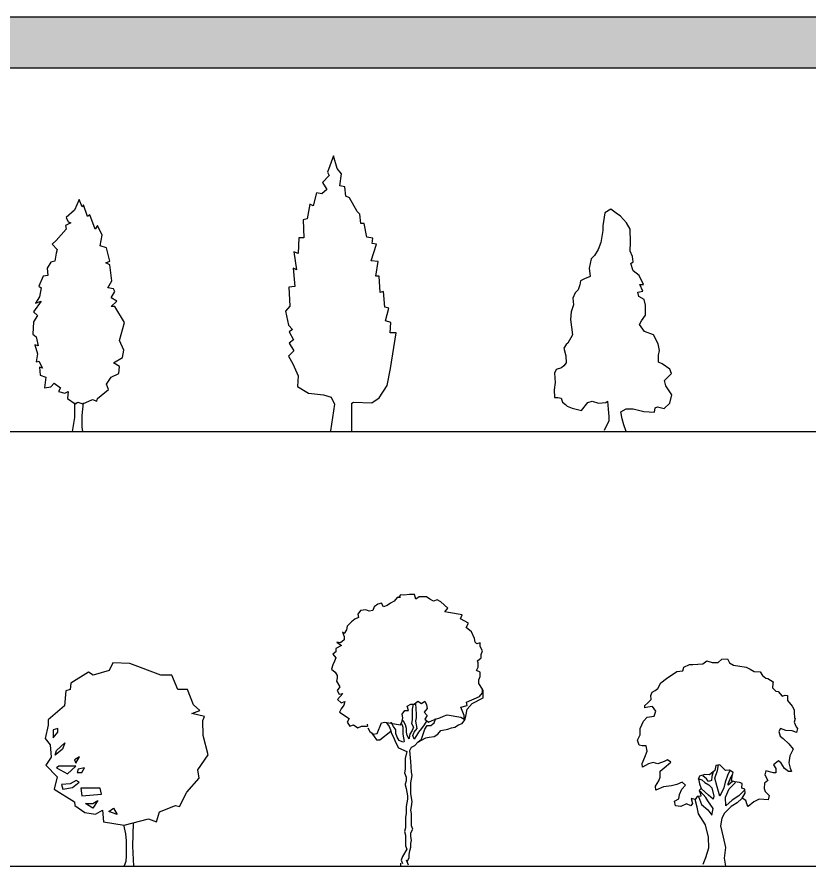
# Model space of a CAD drawing. Header units: millimetres. Extents: x 157249 to 320429, y 217580 to 295459.
# Drawn here: x 189352 to 222099, y 260364 to 295459 of the extents above; entities that cross this region are included whole.
import ezdxf

# ---------------------------------------------------------------- set-up
doc = ezdxf.new("R2010")
doc.units = ezdxf.units.MM
doc.layers.add('www.cad-blocks.net', color=7, linetype='Continuous')

# ---------------------------------------------------------------- blocks, each defined once
blk = doc.blocks.new('A$C7A153B9F')
blk.add_lwpolyline([(1927, 9585), (1725, 9143), (1380, 8848), (1467, 8663), (1582, 8626), (1352, 8516), (1380, 8368), (978, 7889), (805, 7742), (1006, 7520), (978, 7373), (920, 7041), (748, 7004), (604, 6746), (633, 6451), (431, 6415), (259, 6009), (345, 5935), (288, 5567), (115, 5309), (345, 5382), (29, 4940), (201, 4792), (29, 4534), (0, 4018), (144, 3908), (230, 3539), (86, 3576), (201, 3207), (144, 2875), (259, 2912), (403, 2617), (288, 2654), (316, 2322), (546, 2249), (489, 1806), (748, 1843), (891, 1991), (1150, 1806), (1064, 1659), (1323, 1585), (1467, 1659), (1438, 1364), (1754, 1143), (1869, 1217), (2070, 1143), (2473, 1327), (2646, 1253), (2674, 1364), (3134, 1733), (3048, 1954), (3249, 2249), (3566, 2396), (3594, 2691), (3336, 2839), (3710, 3060), (3767, 3355), (3594, 3760), (3796, 4498), (3393, 5161), (3249, 5161), (3479, 5382), (3249, 5530), (3393, 5788), (3336, 5898), (3106, 5935), (3278, 6230), (3192, 6894), (3019, 6967), (3192, 7041), (3048, 7594), (2789, 7668), (2876, 8110), (2674, 8516), (2588, 8368), (2358, 8958), (2272, 8884), (2099, 9364), (2042, 9290)], close=True)
for points in [[(1724, 1183), (1724, 583), (1633, 0)], [(2084, 1183), (2036, 664), (2036, 184), (2064, 0)]]:
    blk.add_lwpolyline(points)
blk = doc.blocks.new('A$C11B33199')
blk.add_lwpolyline([(2746, 0), (2737, 1170), (2808, 1212), (3562, 1177), (3876, 1393), (4197, 1894), (4334, 2608), (4567, 4076), (4323, 4074), (4350, 4501), (4136, 4571), (4274, 5101), (4101, 5141), (4055, 5782), (3913, 5740), (3877, 6421), (3734, 6420), (3831, 7022), (3546, 7060), (3755, 7744), (3581, 7773), (3610, 7987), (3366, 8026), (3249, 8595), (3107, 8594), (3073, 8980), (2960, 9091), (2640, 9659), (2497, 9729), (2453, 10115), (2239, 10154), (2307, 10654), (2132, 10866), (1985, 11394), (1736, 10720), (1809, 10579), (1526, 10291), (1711, 10008), (1499, 9823), (1285, 9862), (1147, 9321), (1004, 9391), (896, 8790), (724, 8748), (760, 8005), (546, 8004), (521, 7362), (337, 7432), (455, 6680), (312, 6750), (389, 5997), (135, 5965), (182, 5181), (0, 4966), (116, 4397), (291, 4215), (149, 4112), (335, 3788), (153, 3644), (339, 3330), (126, 3115), (302, 2790), (520, 2293), (493, 1865), (953, 1584), (1564, 1518), (1880, 1418), (2025, 1134), (1861, 24)])
blk = doc.blocks.new('A$C03422A99')
for p, q in [((2349, 9191), (2105, 9042)), ((2568, 9017), (2349, 9191)), ((2105, 9042), (2011, 8500)), ((2745, 8899), (2568, 9017)), ((2993, 8627), (2745, 8899)), ((2011, 8500), (2012, 8304)), ((3142, 8362), (2993, 8627)), ((2012, 8304), (1939, 7812)), ((3167, 7822), (3142, 8362)), ((1939, 7812), (1822, 7516)), ((3149, 7449), (3167, 7822)), ((1822, 7516), (1676, 7269)), ((3249, 7232), (3149, 7449)), ((1530, 7142), (1456, 6748)), ((1676, 7269), (1530, 7142)), ((3272, 7008), (3249, 7232)), ((1456, 6748), (1487, 6404)), ((3174, 6937), (3272, 7008)), ((3275, 6636), (3174, 6937)), ((1487, 6404), (1263, 6304)), ((3522, 6441), (3275, 6636)), ((3700, 6078), (3522, 6441)), ((1068, 6057), (1000, 5860)), ((1095, 6226), (1068, 6057)), ((1263, 6304), (1095, 6226)), ((3553, 6077), (3700, 6078)), ((3675, 5804), (3553, 6077)), ((874, 5733), (778, 5514)), ((1000, 5860), (874, 5733)), ((3457, 5753), (3675, 5804)), ((3508, 5585), (3457, 5753)), ((778, 5514), (808, 5241)), ((3726, 5460), (3508, 5585)), ((3777, 5215), (3726, 5460)), ((712, 4945), (686, 4629)), ((808, 5241), (712, 4945)), ((3781, 4801), (3777, 5215)), ((686, 4629), (717, 4306)), ((3538, 4427), (3614, 4575)), ((3614, 4575), (3781, 4801)), ((717, 4306), (768, 3991)), ((3737, 4134), (3538, 4427)), ((768, 3991), (575, 3645)), ((4110, 3989), (3737, 4134)), ((4309, 3626), (4110, 3989)), ((498, 3596), (401, 3448)), ((575, 3645), (498, 3596)), ((4361, 3352), (4309, 3626)), ((401, 3448), (480, 3125)), ((4313, 3155), (4361, 3352)), ((504, 2831), (406, 2711)), ((480, 3125), (504, 2831)), ((4315, 2860), (4313, 3155)), ((4463, 2791), (4315, 2860)), ((92, 2561), (16, 2413)), ((309, 2633), (92, 2561)), ((406, 2711), (309, 2633)), ((4781, 2569), (4463, 2791)), ((4859, 2401), (4781, 2569)), ((16, 2413), (47, 2020)), ((4567, 2104), (4859, 2401)), ((47, 2020), (0, 1725)), ((4618, 1880), (4567, 2104)), ((4866, 1517), (4618, 1880)), ((0, 1725), (24, 1402)), ((4792, 1172), (4866, 1517)), ((24, 1402), (150, 1403)), ((150, 1403), (298, 1383)), ((298, 1383), (348, 1208)), ((348, 1208), (468, 1110)), ((468, 1110), (546, 1041)), ((1137, 870), (1401, 1195)), ((1401, 1195), (1576, 1246)), ((1576, 1246), (1844, 1170)), ((1844, 1170), (2138, 1201)), ((2138, 1201), (2215, 1251)), ((2215, 1251), (2239, 928)), ((4548, 946), (4792, 1172)), ((546, 1041), (743, 965)), ((743, 965), (1137, 870)), ((2239, 928), (2269, 612)), ((2759, 813), (2976, 934)), ((2810, 518), (2759, 813)), ((2976, 934), (3270, 936)), ((3270, 936), (3714, 820)), ((3714, 820), (4156, 795)), ((4156, 795), (4183, 971)), ((4183, 971), (4281, 1021)), ((4281, 1021), (4548, 946)), ((2270, 437), (2077, 42)), ((2269, 612), (2270, 437)), ((2882, 273), (2810, 518)), ((2983, 0), (2882, 273))]:
    blk.add_line(p, q)
blk = doc.blocks.new('A$C74B371D6')
for p, q in [((2641, 8077), (1987, 7883)), ((2792, 8399), (2641, 8077)), ((3497, 8367), (2792, 8399)), ((4780, 7883), (3497, 8367)), ((1786, 8012), (1057, 7561)), ((1987, 7883), (1786, 8012)), ((5232, 7883), (4780, 7883)), ((5484, 7303), (5232, 7883)), ((1057, 7561), (1031, 7303)), ((855, 7238), (805, 6626)), ((1031, 7303), (855, 7238)), ((5886, 7303), (5484, 7303)), ((6138, 6658), (5886, 7303)), ((805, 6626), (126, 6045)), ((6063, 6303), (6389, 6432)), ((6389, 6432), (6138, 6658)), ((126, 6045), (126, 5819)), ((6591, 6174), (6063, 6303)), ((6515, 6013), (6591, 6174)), ((6540, 5400), (6515, 6013)), ((126, 5819), (0, 5271)), ((528, 5690), (327, 5626)), ((327, 5626), (327, 5303)), ((528, 5529), (528, 5690)), ((0, 5271), (201, 5013)), ((327, 5303), (528, 5529)), ((6742, 4594), (6540, 5400)), ((201, 5013), (252, 4497)), ((465, 4771), (818, 5094)), ((818, 5094), (717, 4836)), ((717, 4836), (415, 4578)), ((415, 4578), (465, 4771)), ((6314, 3981), (6742, 4594)), ((252, 4497), (25, 4175)), ((1421, 4513), (1220, 4384)), ((1220, 4384), (1270, 4255)), ((1270, 4255), (1421, 4513)), ((25, 4175), (503, 3691)), ((566, 4126), (465, 4062)), ((465, 4062), (918, 3804)), ((1270, 4126), (566, 4126)), ((918, 3804), (1270, 4126)), ((1371, 3997), (1321, 3868)), ((1321, 3868), (1522, 3868)), ((1623, 4062), (1371, 3997)), ((1522, 3868), (1623, 4062)), ((6364, 3626), (6314, 3981)), ((503, 3691), (377, 3175)), ((1283, 3530), (1031, 3401)), ((1409, 3465), (1283, 3530)), ((5861, 3046), (6364, 3626)), ((377, 3175), (1207, 2659)), ((1031, 3401), (679, 3368)), ((679, 3368), (729, 3175)), ((729, 3175), (1132, 3239)), ((1132, 3239), (1409, 3465)), ((2277, 3223), (1472, 3223)), ((1472, 3223), (1522, 2901)), ((2327, 2965), (2277, 3223)), ((1522, 2901), (2327, 2965)), ((5559, 2465), (5861, 3046)), ((1207, 2659), (1233, 2498)), ((1233, 2498), (1635, 2207)), ((1673, 2578), (1975, 2578)), ((1975, 2385), (1673, 2578)), ((1975, 2578), (2176, 2707)), ((2176, 2707), (1975, 2385)), ((4729, 2240), (5383, 2498)), ((5383, 2498), (5559, 2465)), ((1635, 2207), (2088, 2143)), ((2088, 2143), (2365, 2304)), ((2365, 2304), (2415, 1820)), ((2629, 2256), (2830, 2385)), ((2981, 2127), (2629, 2256)), ((2830, 2385), (2981, 2127)), ((4603, 1820), (4729, 2240)), ((2415, 1820), (3270, 1691)), ((3270, 1691), (4276, 1949)), ((3622, 821), (3654, 1785)), ((4276, 1949), (4603, 1820)), ((3236, 1696), (3323, 1334)), ((3323, 1334), (3346, 1047)), ((3346, 1047), (3346, 788)), ((3346, 788), (3354, 417)), ((3669, 0), (3622, 821)), ((3354, 417), (3329, 191)), ((3329, 191), (3270, 14))]:
    blk.add_line(p, q)
blk = doc.blocks.new('A$C064217CD')
for p, q in [((1850, 7820), (1745, 7756)), ((1935, 7925), (1850, 7820)), ((2040, 7925), (1935, 7925)), ((2040, 8010), (1978, 7925)), ((2135, 7996), (2040, 8010)), ((2303, 8017), (2135, 7996)), ((2451, 8017), (2303, 8017)), ((2484, 7883), (2451, 8017)), ((2589, 7946), (2484, 7883)), ((2800, 7946), (2589, 7946)), ((2906, 7883), (2800, 7946)), ((3012, 7820), (2906, 7883)), ((3117, 7862), (3012, 7820)), ((3222, 7799), (3117, 7862)), ((3430, 7611), (3222, 7799)), ((859, 7545), (774, 7440)), ((1007, 7566), (859, 7545)), ((1112, 7524), (1007, 7566)), ((1218, 7545), (1112, 7524)), ((1260, 7651), (1218, 7545)), ((1365, 7735), (1260, 7651)), ((1471, 7756), (1365, 7735)), ((1534, 7651), (1471, 7756)), ((1640, 7693), (1534, 7651)), ((1745, 7756), (1640, 7693)), ((3346, 7505), (3430, 7611)), ((690, 7291), (585, 7208)), ((795, 7334), (690, 7291)), ((774, 7440), (795, 7334)), ((3451, 7484), (3346, 7505)), ((3853, 7421), (3451, 7484)), ((3810, 7294), (3853, 7421)), ((4042, 7168), (3810, 7294)), ((458, 7080), (437, 6975)), ((585, 7208), (458, 7080)), ((3979, 7041), (4042, 7168)), ((4131, 6914), (3979, 7041)), ((327, 6907), (369, 6780)), ((374, 6869), (327, 6907)), ((369, 6780), (369, 6674)), ((437, 6975), (374, 6869)), ((4221, 6718), (4131, 6914)), ((158, 6611), (295, 6509)), ((264, 6590), (158, 6611)), ((369, 6674), (264, 6590)), ((4242, 6612), (4221, 6718)), ((4286, 6565), (4242, 6612)), ((4391, 6586), (4286, 6565)), ((4391, 6480), (4391, 6586)), ((126, 6319), (42, 6256)), ((295, 6509), (126, 6425)), ((126, 6425), (126, 6319)), ((4455, 6353), (4391, 6480)), ((4413, 6248), (4455, 6353)), ((42, 6256), (126, 6150)), ((84, 6045), (42, 5939)), ((126, 6150), (84, 6045)), ((4307, 6058), (4413, 6142)), ((4327, 6000), (4307, 6058)), ((4413, 6142), (4413, 6248)), ((42, 5939), (0, 5812)), ((0, 5812), (105, 5728)), ((4284, 5768), (4327, 5873)), ((4390, 5725), (4284, 5768)), ((4327, 5873), (4327, 6000)), ((105, 5728), (168, 5622)), ((163, 5560), (141, 5455)), ((168, 5622), (163, 5560)), ((4348, 5493), (4390, 5599)), ((4390, 5599), (4390, 5725)), ((141, 5455), (247, 5286)), ((247, 5286), (163, 5180)), ((4348, 5388), (4348, 5493)), ((4454, 5219), (4348, 5388)), ((163, 5180), (226, 5075)), ((332, 5096), (176, 4919)), ((226, 5075), (332, 5096)), ((4369, 5007), (4454, 5113)), ((4475, 5176), (4454, 5219)), ((4454, 5113), (4454, 5219)), ((4475, 4965), (4475, 5176)), ((176, 4919), (281, 4814)), ((281, 4814), (387, 4856)), ((387, 4856), (366, 4750)), ((2230, 4715), (2336, 4779)), ((2336, 4779), (2442, 4779)), ((2407, 4779), (2378, 4631)), ((2442, 4779), (2547, 4864)), ((2505, 4483), (2484, 4800)), ((2547, 4864), (2653, 4800)), ((2653, 4800), (2758, 4864)), ((2758, 4864), (2800, 4758)), ((3982, 4842), (4369, 5007)), ((4004, 4737), (3982, 4842)), ((4003, 4631), (4151, 4800)), ((4151, 4800), (4475, 4965)), ((281, 4645), (238, 4539)), ((238, 4539), (522, 4357)), ((366, 4750), (281, 4645)), ((2083, 4483), (2167, 4589)), ((2167, 4589), (2273, 4589)), ((2273, 4589), (2230, 4715)), ((2378, 4631), (2378, 4314)), ((2822, 4653), (2737, 4547)), ((2737, 4547), (2822, 4441)), ((2800, 4758), (2822, 4653)), ((3813, 4694), (4004, 4737)), ((3877, 4547), (3813, 4694)), ((3919, 4441), (3877, 4547)), ((3961, 4420), (4003, 4631)), ((522, 4357), (458, 4251)), ((2040, 4167), (2083, 4272)), ((2104, 4378), (2083, 4483)), ((2083, 4272), (2104, 4378)), ((2125, 4272), (2104, 4293)), ((2188, 4167), (2125, 4272)), ((2378, 4314), (2357, 4209)), ((2484, 4272), (2505, 4378)), ((2505, 4167), (2484, 4272)), ((2505, 4378), (2505, 4483)), ((2812, 4292), (2737, 4167)), ((2822, 4441), (2758, 4335)), ((2758, 4335), (2864, 4251)), ((2864, 4251), (2969, 4293)), ((2969, 4293), (3074, 4335)), ((3033, 4230), (3074, 4335)), ((3074, 4335), (3053, 4335)), ((3074, 4335), (3202, 4378)), ((3202, 4378), (3307, 4420)), ((3307, 4420), (3412, 4463)), ((3412, 4463), (3813, 4399)), ((3813, 4399), (3919, 4335)), ((3856, 4209), (3939, 4314)), ((3919, 4335), (3919, 4441)), ((3939, 4314), (3961, 4420)), ((458, 4251), (543, 4125)), ((543, 4125), (648, 4167)), ((648, 4167), (774, 4082)), ((774, 4082), (880, 4125)), ((880, 4125), (1061, 4125)), ((1049, 4188), (1061, 4125)), ((1070, 4083), (1133, 3976)), ((1344, 3913), (1471, 4230)), ((1471, 4230), (1577, 4251)), ((1577, 4251), (2040, 4167)), ((1619, 4230), (1703, 4124)), ((1703, 4124), (1745, 4019)), ((1767, 4230), (1745, 4230)), ((1745, 4019), (1767, 3913)), ((1829, 4124), (1767, 4230)), ((1893, 4019), (1829, 4124)), ((1893, 3913), (1893, 4019)), ((2062, 4209), (2104, 4103)), ((2104, 4103), (2104, 3892)), ((2209, 4061), (2188, 4167)), ((2209, 3955), (2209, 4061)), ((2357, 4209), (2420, 4103)), ((2420, 4103), (2378, 3998)), ((2442, 3955), (2526, 4061)), ((2526, 4061), (2505, 4167)), ((2653, 4061), (2568, 3955)), ((2737, 4167), (2653, 4061)), ((2653, 3744), (2758, 4040)), ((2758, 4040), (2822, 4145)), ((2822, 4145), (2927, 4145)), ((2927, 4145), (3033, 4230)), ((3222, 3998), (3433, 4040)), ((3433, 4040), (3539, 4082)), ((3539, 4082), (3644, 4103)), ((3644, 4103), (3750, 4167)), ((3750, 4167), (3856, 4209)), ((1133, 3976), (1239, 3892)), ((1175, 3934), (1260, 3829)), ((1239, 3892), (1344, 3913)), ((1260, 3829), (1323, 3723)), ((1429, 3723), (1752, 3983)), ((1767, 3913), (1829, 3808)), ((1829, 3808), (1872, 3702)), ((1935, 3808), (1893, 3913)), ((1998, 3702), (1935, 3808)), ((2104, 3892), (2125, 3787)), ((2125, 3787), (2147, 3681)), ((2230, 3850), (2209, 3955)), ((2294, 3744), (2230, 3850)), ((2315, 3892), (2294, 3787)), ((2294, 3787), (2294, 3765)), ((2378, 3998), (2315, 3892)), ((2399, 3850), (2442, 3955)), ((2442, 3744), (2399, 3850)), ((2505, 3850), (2442, 3744)), ((2568, 3955), (2505, 3850)), ((2547, 3660), (2779, 3787)), ((2779, 3787), (2884, 3808)), ((2884, 3808), (3033, 3829)), ((3033, 3829), (3138, 3892)), ((3138, 3892), (3222, 3998)), ((1323, 3723), (1429, 3723)), ((1872, 3702), (1914, 3597)), ((1914, 3597), (1978, 3491)), ((2104, 3660), (1998, 3702)), ((2147, 3681), (2125, 3660)), ((2315, 3407), (2357, 3512)), ((2357, 3512), (2463, 3554)), ((2463, 3554), (2547, 3660)), ((2547, 3660), (2653, 3744)), ((1978, 3491), (2220, 3385)), ((2220, 3385), (2178, 3174)), ((2336, 3090), (2315, 3407)), ((2178, 3174), (2178, 2858)), ((2357, 2773), (2336, 3090)), ((2178, 2858), (2157, 2752)), ((2378, 2668), (2357, 2773)), ((2157, 2752), (2199, 2625)), ((2199, 2519), (2178, 2414)), ((2199, 2625), (2199, 2519)), ((2336, 2457), (2378, 2668)), ((2178, 2414), (2178, 2393)), ((2178, 2393), (2199, 2287)), ((2199, 2287), (2243, 2077)), ((2336, 2139), (2336, 2457)), ((2243, 2077), (2243, 1970)), ((2357, 2013), (2336, 2139)), ((2378, 1907), (2357, 2013)), ((2221, 1865), (2200, 1759)), ((2200, 1759), (2200, 1548)), ((2243, 1970), (2221, 1865)), ((2336, 1654), (2357, 1759)), ((2357, 1759), (2378, 1907)), ((2200, 1548), (2179, 1443)), ((2357, 1548), (2336, 1654)), ((2357, 1189), (2357, 1548)), ((2179, 1443), (2179, 1126)), ((2179, 1126), (2158, 1020)), ((2158, 1020), (2179, 914)), ((2336, 978), (2399, 1084)), ((2399, 1084), (2357, 1189)), ((2179, 914), (2179, 598)), ((2336, 873), (2336, 978)), ((2357, 767), (2336, 873)), ((2336, 662), (2357, 767)), ((2179, 598), (2221, 493)), ((2315, 450), (2336, 556)), ((2336, 556), (2336, 662)), ((2093, 282), (2051, 176)), ((2221, 493), (2093, 282)), ((2294, 344), (2315, 450)), ((2294, 239), (2294, 344)), ((2033, 84), (2033, 0)), ((2051, 176), (2093, 70)), ((2273, 28), (2216, 169)), ((2230, 133), (2294, 239))]:
    blk.add_line(p, q)
blk = doc.blocks.new('A$C2B3963A4')
for p, q in [((2701, 8360), (2872, 8475)), ((2872, 8475), (3081, 8413)), ((3335, 8415), (3492, 8557)), ((3492, 8557), (3714, 8558)), ((3714, 8558), (3810, 8401)), ((1879, 8069), (1910, 8214)), ((1910, 8214), (2144, 8324)), ((2144, 8324), (2289, 8325)), ((2289, 8325), (2701, 8360)), ((3081, 8413), (3335, 8415)), ((3810, 8401), (3969, 8307)), ((3969, 8307), (4495, 8216)), ((4495, 8216), (4654, 8140)), ((4654, 8140), (4827, 8046)), ((964, 7572), (1198, 7746)), ((1198, 7746), (1626, 8035)), ((1626, 8035), (1879, 8069)), ((4827, 8046), (5067, 8030)), ((5067, 8030), (5164, 7872)), ((5164, 7872), (5305, 7765)), ((5305, 7765), (5386, 7747)), ((5386, 7747), (5609, 7609)), ((839, 7331), (964, 7572)), ((5592, 7545), (5580, 7369)), ((5609, 7609), (5592, 7545)), ((556, 7044), (600, 7189)), ((571, 6886), (556, 7044)), ((600, 7189), (727, 7254)), ((727, 7254), (839, 7331)), ((5580, 7369), (5721, 7229)), ((5721, 7229), (5816, 7212)), ((5816, 7212), (5976, 7023)), ((5976, 7023), (6103, 7056)), ((6103, 7056), (6198, 7043)), ((6198, 7043), (6200, 6835)), ((306, 6630), (432, 6744)), ((432, 6744), (571, 6886)), ((6200, 6835), (6391, 6614)), ((307, 6535), (306, 6630)), ((433, 6568), (307, 6535)), ((623, 6587), (433, 6568)), ((751, 6398), (623, 6587)), ((690, 6189), (751, 6398)), ((6391, 6614), (6474, 6456)), ((6474, 6456), (6475, 6348)), ((6475, 6348), (6490, 6126)), ((105, 5678), (247, 5982)), ((247, 5982), (405, 6155)), ((405, 6155), (690, 6189)), ((6522, 6095), (6478, 5949)), ((6490, 6126), (6522, 6095)), ((107, 5424), (105, 5678)), ((5910, 5678), (5847, 5564)), ((6132, 5598), (5910, 5678)), ((6478, 5949), (6557, 5760)), ((6557, 5760), (6621, 5683)), ((6621, 5683), (6577, 5524)), ((0, 5201), (107, 5424)), ((5847, 5564), (5894, 5374)), ((5894, 5374), (6022, 5267)), ((6022, 5267), (6263, 5047)), ((6400, 5586), (6132, 5598)), ((6577, 5524), (6400, 5586)), ((65, 4998), (0, 5201)), ((192, 4967), (65, 4998)), ((364, 4969), (192, 4967)), ((397, 4747), (364, 4969)), ((6263, 5047), (6437, 4826)), ((304, 4493), (397, 4747)), ((6437, 4826), (6299, 4553)), ((198, 4238), (304, 4493)), ((213, 4080), (198, 4238)), ((451, 4222), (213, 4080)), ((641, 4274), (451, 4222)), ((845, 4225), (641, 4274)), ((1098, 4322), (845, 4225)), ((1243, 4387), (1098, 4322)), ((1181, 4133), (1384, 4293)), ((1384, 4293), (1243, 4387)), ((5825, 4346), (5618, 4186)), ((5935, 4252), (5825, 4346)), ((6081, 4031), (5935, 4252)), ((6299, 4553), (6251, 4268)), ((6251, 4268), (6316, 4046)), ((931, 3674), (943, 3927)), ((943, 3927), (1181, 4133)), ((3193, 3945), (2973, 3767)), ((3130, 3895), (3068, 3704)), ((3241, 4149), (3193, 3945)), ((3195, 3628), (3306, 3946)), ((3399, 4182), (3241, 4149)), ((3306, 3946), (3350, 4182)), ((3527, 4056), (3399, 4182)), ((3641, 3948), (3527, 4056)), ((3800, 3963), (3641, 3948)), ((3800, 3918), (3720, 3741)), ((3959, 3869), (3800, 3963)), ((3910, 3697), (3959, 3869)), ((5303, 3930), (5259, 3771)), ((5621, 3851), (5303, 3930)), ((5618, 4186), (5714, 4028)), ((5714, 4028), (5716, 3851)), ((6241, 3905), (6081, 4031)), ((6367, 3906), (6241, 3905)), ((6316, 4046), (6367, 3906)), ((744, 3305), (883, 3515)), ((883, 3515), (931, 3674)), ((2498, 3622), (2657, 3560)), ((2548, 3686), (2516, 3605)), ((2516, 3605), (2563, 3401)), ((2561, 3718), (2548, 3686)), ((2782, 3783), (2561, 3718)), ((2657, 3560), (2785, 3448)), ((2847, 3607), (2706, 3733)), ((2973, 3767), (2782, 3783)), ((2929, 3499), (2847, 3607)), ((3056, 3532), (2929, 3499)), ((3068, 3704), (3056, 3532)), ((3293, 3280), (3195, 3628)), ((3720, 3741), (3627, 3473)), ((3754, 3392), (3834, 3601)), ((3834, 3601), (3928, 3774)), ((3880, 3520), (3910, 3697)), ((4025, 3476), (3880, 3520)), ((5388, 3532), (5244, 3422)), ((5259, 3771), (5388, 3532)), ((5716, 3851), (5621, 3851)), ((759, 3133), (744, 3305)), ((1075, 3276), (759, 3133)), ((1409, 3311), (1075, 3276)), ((1631, 3376), (1409, 3311)), ((1852, 3473), (1631, 3376)), ((1743, 2951), (1836, 3174)), ((1836, 3174), (1980, 3347)), ((1980, 3347), (1852, 3473)), ((2628, 3211), (2552, 3116)), ((2563, 3401), (2628, 3211)), ((2934, 2924), (2646, 3193)), ((2785, 3448), (2944, 3354)), ((2944, 3354), (3072, 3229)), ((3072, 3229), (3156, 2894)), ((3410, 2883), (3293, 3280)), ((3565, 3232), (3410, 2883)), ((3627, 3473), (3565, 3232)), ((3632, 2853), (3788, 3189)), ((3755, 3347), (3754, 3392)), ((3930, 3489), (3755, 3347)), ((3788, 3189), (4057, 3458)), ((4216, 3459), (4025, 3476)), ((4325, 3415), (4216, 3459)), ((4313, 3225), (4325, 3415)), ((4440, 3176), (4313, 3225)), ((4454, 3017), (4440, 3176)), ((5244, 3422), (5232, 3200)), ((5232, 3200), (5278, 3087)), ((1712, 2774), (1743, 2951)), ((2472, 2875), (2378, 2748)), ((2617, 2890), (2472, 2875)), ((2522, 2876), (2652, 2541)), ((2552, 3116), (2598, 2989)), ((2821, 2828), (2597, 3098)), ((2598, 2989), (2617, 2890)), ((2904, 2688), (2821, 2828)), ((3125, 2767), (2934, 2924)), ((3156, 2894), (3125, 2767)), ((3653, 2486), (3632, 2853)), ((4188, 2902), (3918, 2728)), ((4422, 3130), (4188, 2902)), ((4329, 2808), (4454, 3017)), ((4475, 2714), (4329, 2808)), ((5278, 3087), (5438, 2912)), ((5438, 2912), (5408, 2740)), ((1523, 2678), (1712, 2774)), ((1574, 2488), (1523, 2678)), ((1796, 2458), (1574, 2488)), ((2031, 2568), (1796, 2458)), ((2208, 2493), (2031, 2568)), ((2271, 2588), (2208, 2493)), ((2219, 2792), (2271, 2588)), ((2378, 2748), (2219, 2792)), ((2462, 2431), (2378, 2748)), ((2652, 2541), (2907, 2322)), ((3128, 2373), (2904, 2688)), ((3918, 2728), (3653, 2486)), ((4127, 2616), (3875, 2456)), ((4316, 2795), (4127, 2616)), ((4540, 2525), (4475, 2714)), ((4572, 2461), (4540, 2525)), ((4806, 2653), (4572, 2461)), ((5027, 2768), (4806, 2653)), ((5217, 2752), (5027, 2768)), ((5408, 2740), (5217, 2752)), ((2528, 2160), (2462, 2431)), ((2817, 1705), (2528, 2160)), ((2907, 2322), (3067, 2101)), ((3067, 2101), (3128, 2373)), ((3592, 2187), (3480, 1977)), ((3875, 2456), (3592, 2187)), ((3480, 1977), (3437, 1660)), ((2929, 1199), (2817, 1705)), ((3437, 1660), (3536, 1186)), ((2951, 755), (2929, 1199)), ((3536, 1186), (3634, 761)), ((2827, 356), (2951, 755)), ((3634, 761), (3588, 330)), ((2716, 70), (2827, 356)), ((3588, 330), (3640, 0))]:
    blk.add_line(p, q)
blk = doc.blocks.new('FORMAT')
at = {"layer": 'www.cad-blocks.net', "true_color": 0x546d8e}
h = blk.add_hatch(color=155, dxfattribs=at)
h.set_gradient(color1=(68, 68, 68), color2=(84, 109, 142), tint=1)
h.paths.add_polyline_path([(164707, 295459), (164707, 293363), (320429, 293363), (320429, 295459)])
at = {"layer": 'www.cad-blocks.net', "color": 155, "true_color": 0x546d8e}
for p, q in [((164707, 295459), (320429, 295459)), ((164707, 293363), (320429, 293363)), ((164707, 293363), (320429, 293363)), ((164578, 278326), (320429, 278326)), ((164578, 260364), (320429, 260364))]:
    blk.add_line(p, q, dxfattribs=at)

msp = doc.modelspace()

# ---------------------------------------------------------------- block references
for name, p in [('A$C11B33199', (200456, 278326)), ('A$C7A153B9F', (190001, 278326)), ('A$C03422A99', (211558, 278326)), ('A$C2B3963A4', (215008, 260364)), ('A$C74B371D6', (190517, 260364))]:
    msp.add_blockref(name, p)
at = {"xscale": 1.4, "yscale": 1.4, "zscale": 1.4}
msp.add_blockref('A$C064217CD', (202359, 260364), dxfattribs=at)
at = {"layer": 'www.cad-blocks.net'}
msp.add_blockref('FORMAT', (0, 0), dxfattribs=at)

doc.saveas('drawing.dxf')
